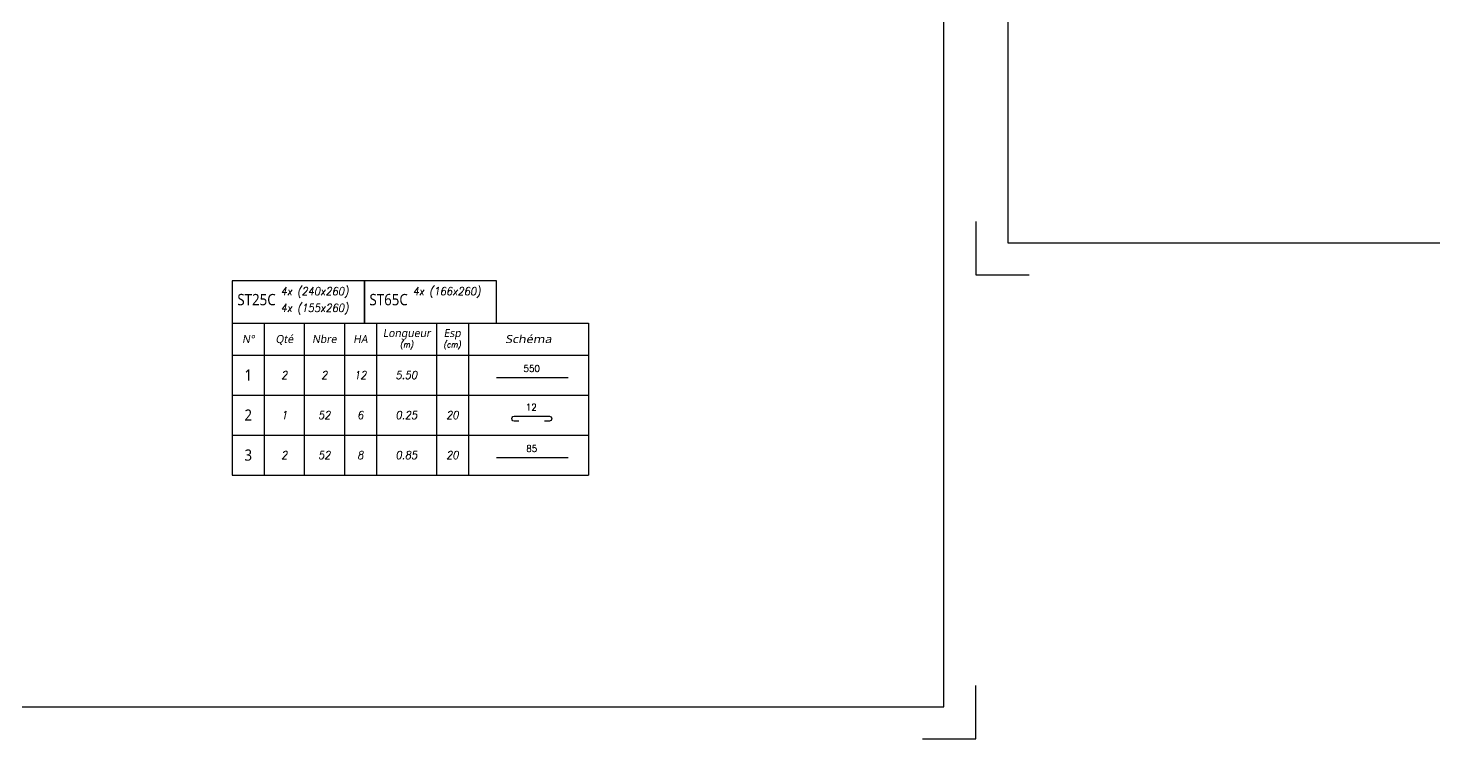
# Model space of a CAD drawing. Header units: metres. Extents: x -5618 to 118954, y -306 to 4637.
# Drawn here: x 104264 to 105142, y 604 to 1048 of the extents above; entities that cross this region are included whole.
import ezdxf
from ezdxf.enums import TextEntityAlignment as Align

# ---------------------------------------------------------------- set-up
doc = ezdxf.new("R2010")
doc.units = ezdxf.units.M
doc.layers.add('GO-FER-HA', color=140, linetype='Continuous')
doc.layers.add('GO-TEXTE-FER', color=3, linetype='Continuous')
doc.styles.add('Tableau', font='romans.shx', dxfattribs={"width": 0.9, "oblique": 10})
doc.styles.add('Tableau2', font='trebuc.TTF', dxfattribs={"width": 0.9, "oblique": 10})

# ---------------------------------------------------------------- blocks, each defined once
blk = doc.blocks.new('Barre libre')
at = {"layer": 'GO-TEXTE-FER'}
for p, q in [((0, 0), (0, -1)), ((0, 0), (8.900000000000002, 0)), ((0.8000000000000007, 0), (0.8000000000000007, -1)), ((1.800000000000001, 0), (1.800000000000001, -1)), ((2.800000000000001, 0), (2.800000000000001, -1)), ((3.600000000000001, 0), (3.600000000000001, -1)), ((5.100000000000001, 0), (5.100000000000001, -1)), ((5.900000000000002, 0), (5.900000000000002, -1)), ((8.900000000000002, 0), (8.900000000000002, -1)), ((0, -1), (8.900000000000002, -1))]:
    blk.add_line(p, q, dxfattribs=at)
at = {"layer": 'GO-TEXTE-FER', "color": 1}
blk.add_line((6.602571662135945, -0.562752053263365), (8.393530367494153, -0.562752053263365), dxfattribs=at)
at = {"layer": 'GO-TEXTE-FER', "color": 1, "style": 'Tableau'}
blk.add_attdef('Longueur', text='', height=0.16, dxfattribs=at).set_placement((7.481415956780632, -0.3359449369562739), align=Align.MIDDLE_CENTER)
at = {"layer": 'GO-TEXTE-FER', "style": 'Tableau2', "width": 0.9}
blk.add_attdef('NUMERO', text='', height=0.28, dxfattribs=at).set_placement((0.4000000000000021, -0.5), align=Align.MIDDLE_CENTER)
at = {"layer": 'GO-TEXTE-FER', "style": 'Tableau', "oblique": 10, "width": 0.9}
for tag, p in [('QUANTITE', (1.300000000000001, -0.5)), ('NOMBRE', (2.300000000000001, -0.5)), ('NUANCE', (3.200000000000003, -0.5)), ('LONGUEUR', (4.350000000000001, -0.5)), ('ESPACEMENTS', (5.5, -0.5))]:
    blk.add_attdef(tag, text='', height=0.2, dxfattribs=at).set_placement(p, align=Align.MIDDLE_CENTER)
blk = doc.blocks.new('Désignation')
at = {"layer": 'GO-TEXTE-FER'}
for p, q in [((0, 0.7999999999999998), (8.900000000000002, 0.7999999999999998)), ((0, 0.7999999999999998), (0, 0)), ((0.8000000000000007, 0.7999999999999998), (0.8000000000000007, 0)), ((1.800000000000001, 0.7999999999999998), (1.800000000000001, 0)), ((2.800000000000001, 0.7999999999999998), (2.800000000000001, 0)), ((3.600000000000001, 0.7999999999999998), (3.600000000000001, 0)), ((5.100000000000001, 0.7999999999999998), (5.100000000000001, 0)), ((5.900000000000002, 0.7999999999999998), (5.900000000000002, 0)), ((8.900000000000002, 0.7999999999999998), (8.900000000000002, 0)), ((0, 0), (8.900000000000002, 0))]:
    blk.add_line(p, q, dxfattribs=at)
at = {"layer": 'GO-TEXTE-FER', "style": 'Tableau2', "oblique": 10}
for s, p in [('N°', (0.4000000000000004, 0.3999999999999995)), ('Qté', (1.300000000000001, 0.3999999999999995)), ('Nbre', (2.300000000000001, 0.3999999999999995)), ('HA', (3.200000000000001, 0.3999999999999995)), ('Longueur', (4.356051620639308, 0.5496028384462006)), ('Esp', (5.494334133658599, 0.5496028384462006))]:
    blk.add_text(s, height=0.2, dxfattribs=at).set_placement(p, align=Align.MIDDLE_CENTER)
at = {"layer": 'GO-TEXTE-FER', "color": 7, "style": 'Tableau', "oblique": 10, "width": 0.9}
for s, p in [('(m)', (4.356051620639308, 0.2654942762949544)), ('(cm)', (5.494334133658599, 0.2654942762949544))]:
    blk.add_text(s, height=0.15, dxfattribs=at).set_placement(p, align=Align.MIDDLE_CENTER)
at = {"layer": 'GO-TEXTE-FER', "style": 'Tableau2', "oblique": 10, "width": 1.2}
blk.add_text('Schéma', height=0.2, dxfattribs=at).set_placement((7.400000000000002, 0.3999999999999995), align=Align.MIDDLE_CENTER)
blk = doc.blocks.new('Epingle')
at = {"layer": 'GO-TEXTE-FER'}
for p, q in [((0, 0), (0, -1)), ((0, 0), (8.900000000000002, 0)), ((0.8000000000000007, 0), (0.8000000000000007, -1)), ((1.800000000000001, 0), (1.800000000000001, -1)), ((2.800000000000001, 0), (2.800000000000001, -1)), ((3.600000000000001, 0), (3.600000000000001, -1)), ((5.100000000000001, 0), (5.100000000000001, -1)), ((5.900000000000002, 0), (5.900000000000002, -1)), ((8.900000000000002, 0), (8.900000000000002, -1)), ((0, -1), (8.900000000000002, -1))]:
    blk.add_line(p, q, dxfattribs=at)
at = {"layer": 'GO-TEXTE-FER', "color": 1}
blk.add_lwpolyline([(7.162024682070724, -0.6500456031182402), (7.042024682075381, -0.6500456031182402, -1.000000000024277), (7.042024682075381, -0.5300456031228968), (7.922024682058217, -0.5300456031228968, -0.9999999999028927), (7.922024682058217, -0.6500456031182402), (7.802024682062866, -0.6500456031182402)], format="xyb", dxfattribs=at)
at = {"layer": 'GO-TEXTE-FER', "color": 1, "style": 'Tableau'}
blk.add_attdef('Longueur', text='', height=0.16, dxfattribs=at).set_placement((7.468958519916535, -0.303324706934113), align=Align.MIDDLE_CENTER)
at = {"layer": 'GO-TEXTE-FER', "style": 'Tableau2', "width": 0.9}
blk.add_attdef('NUMERO', text='', height=0.28, dxfattribs=at).set_placement((0.4000000000000021, -0.5), align=Align.MIDDLE_CENTER)
at = {"layer": 'GO-TEXTE-FER', "style": 'Tableau', "oblique": 10, "width": 0.9}
for tag, p in [('QUANTITE', (1.300000000000001, -0.5)), ('NOMBRE', (2.300000000000001, -0.5)), ('NUANCE', (3.200000000000003, -0.5)), ('LONGUEUR', (4.350000000000001, -0.5)), ('ESPACEMENTS', (5.5, -0.5))]:
    blk.add_attdef(tag, text='', height=0.2, dxfattribs=at).set_placement(p, align=Align.MIDDLE_CENTER)

msp = doc.modelspace()

# ---------------------------------------------------------------- linework, layer by layer
for points in [[(103475.9051853414, 1573.712047166438), (103475.9051853414, 623.8090471659226), (104835.7671853111, 623.8090471659226), (104835.7671853111, 1573.712047166438)], [(104875.7631853113, 1573.712054377384), (104875.7631853113, 913.7780543772586), (105825.6681853111, 913.7780543772586), (105825.6681853111, 1573.712054377384)]]:
    msp.add_lwpolyline(points, close=True)
for points in [[(104855.7651853112, 927.1100543773117), (104855.7651853112, 893.7800543773536), (104889.0951853113, 893.7800543773536)], [(104822.4351853408, 603.8090471659226), (104855.7651853405, 603.8090471659226), (104855.7651853405, 637.1390471659971)]]:
    msp.add_lwpolyline(points)
at = {"layer": 'GO-TEXTE-FER'}
for points in [[(104391.3321594014, 863.6306632073725), (104473.8321594014, 863.6306632073725), (104473.8321594014, 890.0626511704), (104391.3321594014, 890.0626511704)], [(104473.8321594014, 863.6306632073725), (104556.3321594014, 863.6306632073725), (104556.3321594014, 890.0626511704), (104473.8321594014, 890.0626511704)]]:
    msp.add_lwpolyline(points, close=True, dxfattribs=at)

# ---------------------------------------------------------------- block references
at = {"layer": 'GO-FER-HA', "xscale": 25, "yscale": 25, "zscale": 25}
msp.add_blockref('Désignation', (104391.3321594014, 843.6306632073725), dxfattribs=at)
at = {"layer": 'GO-TEXTE-FER', "xscale": 25, "yscale": 25, "zscale": 25}
for name, p, values in [('Barre libre', (104391.3321594014, 843.6306632073725), {'NUMERO': '1', 'QUANTITE': '2', 'NOMBRE': '2', 'NUANCE': '12', 'Longueur': '550', 'LONGUEUR': '5.50'}), ('Epingle', (104391.3321594014, 818.6306632073725), {'NUMERO': '2', 'QUANTITE': '1', 'NOMBRE': '52', 'NUANCE': '6', 'Longueur': '12', 'LONGUEUR': '0.25', 'ESPACEMENTS': '20'}), ('Barre libre', (104391.3321594014, 793.6306632073725), {'NUMERO': '3', 'QUANTITE': '2', 'NOMBRE': '52', 'NUANCE': '8', 'Longueur': '85', 'LONGUEUR': '0.85', 'ESPACEMENTS': '20'})]:
    msp.add_blockref(name, p, dxfattribs=at).add_auto_attribs(values)

# ---------------------------------------------------------------- texts
at = {"layer": 'GO-TEXTE-FER', "style": 'Tableau', "oblique": 10, "width": 0.9}
for s, p in [('4x (240x260)', (104421.5120921395, 880.9977565263895)), ('4x (166x260)', (104504.0120921395, 880.9977565263895)), ('4x (155x260)', (104421.5120921395, 870.5491633426196))]:
    msp.add_text(s, height=5.056179772500054, dxfattribs=at).set_placement(p)
at = {"layer": 'GO-TEXTE-FER', "style": 'Tableau2', "width": 0.9}
for tag, p in [('ST25C', (104406.4708202744, 878.2624615595638)), ('ST65C', (104488.9708202744, 878.2624615595638))]:
    msp.add_attdef(tag, text='1', height=7.078651681500075, dxfattribs=at).set_placement(p, align=Align.MIDDLE_CENTER)

doc.saveas('drawing.dxf')
